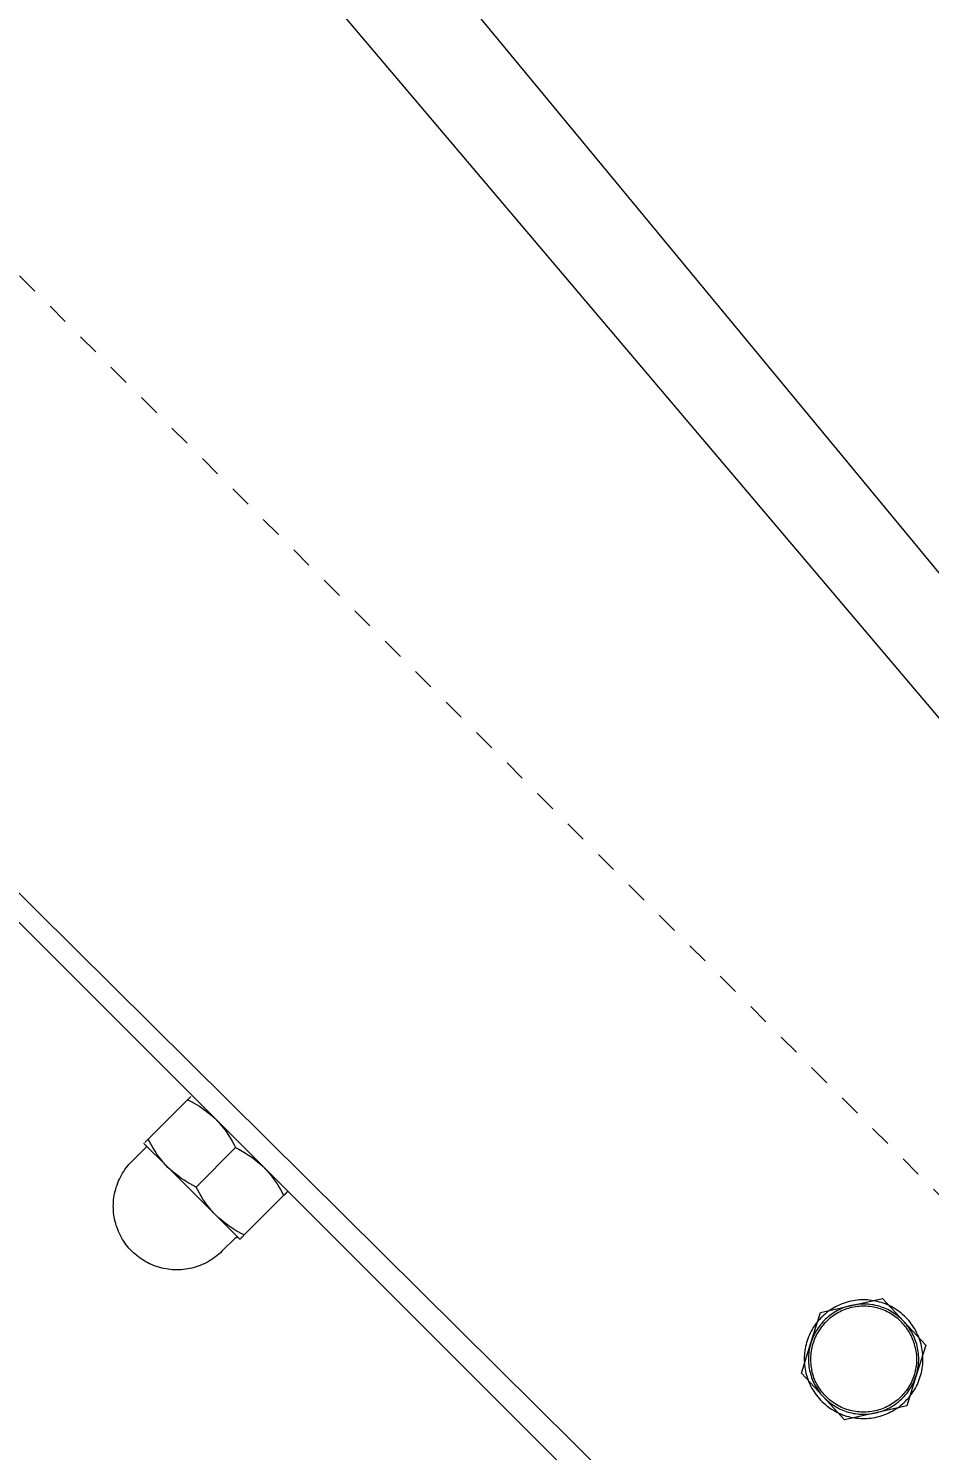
# Model space of a CAD drawing. Header units: inches. Extents: x -14 to 184, y -4 to 134.
# Drawn here: x 3.86 to 8.05, y 56.89 to 63.49 of the extents above; entities that cross this region are included whole.
import ezdxf

# ---------------------------------------------------------------- set-up
doc = ezdxf.new("R2010")
doc.units = ezdxf.units.IN
doc.linetypes.add('HIDDEN', pattern=[1.905, 1.27, -0.635])
for name, color, linetype, lineweight in [('ZANO_R', 7, 'Continuous', 0), ('ZANO_R_przerywana', 250, 'HIDDEN', 0), ('ZANO_W', 1, 'Continuous', 0)]:
    doc.layers.add(name, color=color, linetype=linetype, lineweight=lineweight)
doc.styles.get("Standard").update_dxf_attribs({"font": 'arial.ttf'})
doc.dimstyles.new('amerykanie', dxfattribs={"dimtxt": 50, "dimasz": 50, "dimexe": 0.5, "dimexo": 0.5, "dimgap": 1, "dimtad": 1, "dimdec": 0, "dimzin": 0, "dimlunit": 5, "dimtxsty": 'Standard', "dimcen": 0.09, "dimclrd": 1, "dimclre": 1, "dimclrt": 1, "dimazin": 0, "dimtfac": 1, "dimtdec": 0, "dimtmove": 0, "dimatfit": 3, "dimfxl": 1, "dimtzin": 0, "dimarcsym": 1})

# ---------------------------------------------------------------- blocks, each defined once
blk = doc.blocks.new('*D386')
at = {"layer": 'ZANO_W', "color": 1, "lineweight": -2}
for p, q in [((-5.5594, 66.0046), (-9.5677, 61.9963)), ((-8.507, 61.6427), (2.6062, 50.5295)), ((6.9681, 53.4771), (2.9598, 49.4688))]:
    blk.add_line(p, q, dxfattribs=at)
at = {"layer": 'ZANO_W', "color": 1}
for points in [[(-8.3892, 61.7606), (-8.6249, 61.5249), (-9.2142, 62.3499)], [(2.4884, 50.4116), (2.7241, 50.6473), (3.3133, 49.8224)]]:
    blk.add_solid(points, dxfattribs=at)
at = {"layer": 'ZANO_W', "color": 1, "insert": (-2.0027, 57.0338), "char_height": 1.625, "attachment_point": 5, "rotation": 315}
blk.add_mtext('17 11/16', dxfattribs=at)

msp = doc.modelspace()

# ---------------------------------------------------------------- linework, layer by layer
at = {"layer": 'ZANO_R'}
for p, q in [((-0.1403, 70.92605), (10.95074, 57.49544)), ((10.65971, 57.25211), (-0.59457, 70.54621)), ((-4.09071, 67.31441), (8.27941, 55.05177)), ((8.04544, 55.11125), (-3.92527, 67.08196)), ((4.61139, 58.52557), (4.60137, 58.51554)), ((4.61296, 58.52714), (4.61139, 58.52557)), ((4.61304, 58.52722), (4.61296, 58.52714)), ((4.61448, 58.52865), (4.61304, 58.52722)), ((4.61456, 58.52873), (4.61448, 58.52865)), ((4.61585, 58.53003), (4.61456, 58.52873)), ((4.61593, 58.5301), (4.61585, 58.53003)), ((4.61602, 58.5302), (4.61593, 58.5301)), ((4.62029, 58.53448), (4.62026, 58.53444)), ((4.62091, 58.53509), (4.62074, 58.53492)), ((4.62126, 58.53543), (4.62097, 58.53515)), ((4.60137, 58.51554), (4.41844, 58.33261)), ((4.60137, 58.51554), (4.61535, 58.50857)), ((4.61535, 58.50857), (4.62911, 58.50117)), ((4.62911, 58.50117), (4.64262, 58.49334)), ((4.64262, 58.49334), (4.65588, 58.48509)), ((4.65588, 58.48509), (4.66888, 58.47642)), ((4.66888, 58.47642), (4.6816, 58.46735)), ((4.6816, 58.46735), (4.69403, 58.45789)), ((4.69403, 58.45789), (4.70615, 58.44804)), ((4.70615, 58.44804), (4.71796, 58.43781)), ((4.71796, 58.43781), (4.72944, 58.42722)), ((4.73589, 58.42077), (4.74762, 58.408)), ((4.74762, 58.408), (4.75889, 58.39483)), ((4.75889, 58.39483), (4.7697, 58.38128)), ((4.41025, 58.32443), (4.40378, 58.31796)), ((4.41844, 58.33261), (4.41025, 58.32443)), ((4.4256, 58.31823), (4.41844, 58.33261)), ((4.7697, 58.38128), (4.78003, 58.36736)), ((4.78003, 58.36736), (4.78987, 58.35309)), ((4.78987, 58.35309), (4.79921, 58.33848)), ((4.79921, 58.33848), (4.80803, 58.32355)), ((4.80803, 58.32355), (4.81632, 58.30833)), ((4.40551, 58.29184), (4.34287, 58.2292)), ((4.39887, 58.31305), (4.39855, 58.31272)), ((4.50786, 58.20341), (4.39855, 58.31272)), ((4.39929, 58.31347), (4.3989, 58.31308)), ((4.40008, 58.31427), (4.39933, 58.31352)), ((4.40272, 58.3169), (4.40251, 58.31668)), ((4.40378, 58.31796), (4.40272, 58.3169)), ((4.40575, 58.29209), (4.40551, 58.29184)), ((4.40598, 58.29234), (4.40575, 58.29209)), ((4.40598, 58.30526), (4.4062, 58.305)), ((4.4062, 58.29261), (4.40598, 58.29234)), ((4.4062, 58.305), (4.40641, 58.30473)), ((4.40641, 58.29288), (4.4062, 58.29261)), ((4.40641, 58.30473), (4.40661, 58.30445)), ((4.40661, 58.29316), (4.40641, 58.29288)), ((4.40661, 58.30445), (4.4068, 58.30416)), ((4.4068, 58.29344), (4.40661, 58.29316)), ((4.4068, 58.30416), (4.40699, 58.30387)), ((4.40699, 58.29373), (4.4068, 58.29344)), ((4.40699, 58.30387), (4.40716, 58.30357)), ((4.40716, 58.29403), (4.40699, 58.29373)), ((4.40716, 58.30357), (4.40732, 58.30327)), ((4.40732, 58.29433), (4.40716, 58.29403)), ((4.40732, 58.30327), (4.40747, 58.30296)), ((4.40747, 58.29464), (4.40732, 58.29433)), ((4.40747, 58.30296), (4.40761, 58.30265)), ((4.40761, 58.29496), (4.40747, 58.29464)), ((4.40761, 58.30265), (4.40774, 58.30233)), ((4.40774, 58.29527), (4.40761, 58.29496)), ((4.40774, 58.30233), (4.40786, 58.30201)), ((4.40786, 58.2956), (4.40774, 58.29527)), ((4.40786, 58.30201), (4.40796, 58.30168)), ((4.40796, 58.29592), (4.40786, 58.2956)), ((4.40796, 58.30168), (4.40806, 58.30135)), ((4.40806, 58.29625), (4.40796, 58.29592)), ((4.40806, 58.30135), (4.40814, 58.30102)), ((4.40814, 58.29659), (4.40806, 58.29625)), ((4.40814, 58.30102), (4.40821, 58.30068)), ((4.40821, 58.29692), (4.40814, 58.29659)), ((4.40821, 58.30068), (4.40827, 58.30034)), ((4.40827, 58.29726), (4.40821, 58.29692)), ((4.40827, 58.30034), (4.40832, 58.3)), ((4.40832, 58.2976), (4.40827, 58.29726)), ((4.40832, 58.3), (4.40835, 58.29966)), ((4.40835, 58.29794), (4.40832, 58.2976)), ((4.40835, 58.29966), (4.40838, 58.29932)), ((4.40838, 58.29829), (4.40835, 58.29794)), ((4.40838, 58.29932), (4.40839, 58.29897)), ((4.40839, 58.29863), (4.40838, 58.29829)), ((4.40839, 58.29897), (4.40839, 58.29863)), ((4.43323, 58.30409), (4.4256, 58.31823)), ((4.44131, 58.2902), (4.43323, 58.30409)), ((4.44984, 58.27659), (4.44131, 58.2902)), ((4.45881, 58.26326), (4.44984, 58.27659)), ((4.46821, 58.25022), (4.45881, 58.26326)), ((4.64115, 58.1099), (4.82408, 58.29283)), ((4.81632, 58.30833), (4.82408, 58.29283)), ((4.82408, 58.29283), (4.83958, 58.28507)), ((4.83958, 58.28507), (4.8548, 58.27678)), ((4.8548, 58.27678), (4.86973, 58.26796)), ((4.86973, 58.26796), (4.88434, 58.25862)), ((4.88434, 58.25862), (4.89861, 58.24878)), ((4.30476, 58.18236), (4.31043, 58.19069)), ((4.31043, 58.19069), (4.31639, 58.19883)), ((4.31639, 58.19883), (4.32261, 58.20676)), ((4.32261, 58.20676), (4.32911, 58.21447)), ((4.32911, 58.21447), (4.33586, 58.22195)), ((4.33586, 58.22195), (4.34287, 58.2292)), ((4.47803, 58.23751), (4.46821, 58.25022)), ((4.48826, 58.22512), (4.47803, 58.23751)), ((4.49889, 58.21306), (4.48826, 58.22512)), ((4.5099, 58.20137), (4.49889, 58.21306)), ((4.5216, 58.19035), (4.5099, 58.20137)), ((4.72995, 57.98132), (4.51257, 58.1987)), ((4.53365, 58.17972), (4.5216, 58.19035)), ((4.89861, 58.24878), (4.91253, 58.23845)), ((4.91253, 58.23845), (4.92608, 58.22764)), ((4.92608, 58.22764), (4.93925, 58.21637)), ((4.93925, 58.21637), (4.95202, 58.20464)), ((4.95847, 58.19819), (4.96906, 58.18671)), ((4.27344, 58.1193), (4.27697, 58.12874)), ((4.27697, 58.12874), (4.28083, 58.13805)), ((4.28083, 58.13805), (4.28501, 58.14723)), ((4.28501, 58.14723), (4.28949, 58.15626)), ((4.28949, 58.15626), (4.29428, 58.16513)), ((4.29428, 58.16513), (4.29937, 58.17383)), ((4.29937, 58.17383), (4.30476, 58.18236)), ((4.54604, 58.1695), (4.53365, 58.17972)), ((4.55876, 58.15968), (4.54604, 58.1695)), ((4.57179, 58.15028), (4.55876, 58.15968)), ((4.58512, 58.14131), (4.57179, 58.15028)), ((4.59874, 58.13277), (4.58512, 58.14131)), ((4.61263, 58.12469), (4.59874, 58.13277)), ((4.62677, 58.11706), (4.61263, 58.12469)), ((4.96906, 58.18671), (4.97929, 58.1749)), ((4.97929, 58.1749), (4.98914, 58.16278)), ((4.98914, 58.16278), (4.9986, 58.15035)), ((4.9986, 58.15035), (5.00767, 58.13763)), ((5.00767, 58.13763), (5.01634, 58.12464)), ((5.01634, 58.12464), (5.02459, 58.11137)), ((4.25793, 58.05061), (4.25914, 58.06062)), ((4.25914, 58.06062), (4.26068, 58.07058)), ((4.26068, 58.07058), (4.26256, 58.08049)), ((4.26256, 58.08049), (4.26478, 58.09032)), ((4.26478, 58.09032), (4.26734, 58.10008)), ((4.26734, 58.10008), (4.27022, 58.10974)), ((4.27022, 58.10974), (4.27344, 58.1193)), ((4.64115, 58.1099), (4.62677, 58.11706)), ((4.64831, 58.09552), (4.64115, 58.1099)), ((4.65594, 58.08138), (4.64831, 58.09552)), ((4.66402, 58.06749), (4.65594, 58.08138)), ((4.67255, 58.05388), (4.66402, 58.06749)), ((5.04679, 58.07012), (4.86386, 57.88719)), ((5.02459, 58.11137), (5.03242, 58.09786)), ((5.03242, 58.09786), (5.03982, 58.0841)), ((5.03982, 58.0841), (5.04679, 58.07012)), ((5.04679, 58.07012), (5.04901, 58.07234)), ((5.05752, 58.08085), (5.04901, 58.07234)), ((5.05752, 58.08085), (5.05838, 58.08171)), ((5.05884, 58.08217), (5.05839, 58.08171)), ((5.05884, 58.08217), (5.0599, 58.08323)), ((5.06015, 58.08348), (5.0599, 58.08323)), ((5.06015, 58.08348), (5.06127, 58.0846)), ((5.06135, 58.08468), (5.06127, 58.0846)), ((5.06135, 58.08468), (5.06251, 58.08584)), ((5.06272, 58.08605), (5.06251, 58.08584)), ((5.06272, 58.08605), (5.06365, 58.08697)), ((5.06569, 58.08901), (5.06591, 58.08923)), ((5.06617, 58.08949), (5.06634, 58.08966)), ((5.06649, 58.08981), (5.06668, 58.09001)), ((4.25639, 58.02041), (4.25656, 58.03049)), ((4.25656, 58.01033), (4.25639, 58.02041)), ((4.25656, 58.03049), (4.25708, 58.04056)), ((4.25708, 58.00026), (4.25656, 58.01033)), ((4.25708, 58.04056), (4.25793, 58.05061)), ((4.25793, 57.99022), (4.25708, 58.00026)), ((4.68153, 58.04055), (4.67255, 58.05388)), ((4.69093, 58.02751), (4.68153, 58.04055)), ((4.70075, 58.0148), (4.69093, 58.02751)), ((4.71097, 58.00241), (4.70075, 58.0148)), ((4.7216, 57.99035), (4.71097, 58.00241)), ((4.25914, 57.98021), (4.25793, 57.99022)), ((4.26068, 57.97024), (4.25914, 57.98021)), ((4.26256, 57.96034), (4.26068, 57.97024)), ((4.26478, 57.9505), (4.26256, 57.96034)), ((4.26734, 57.94075), (4.26478, 57.9505)), ((4.27022, 57.93109), (4.26734, 57.94075)), ((4.27344, 57.92153), (4.27022, 57.93109)), ((4.73262, 57.97866), (4.7216, 57.99035)), ((4.74431, 57.96764), (4.73262, 57.97866)), ((4.84397, 57.8673), (4.73466, 57.97661)), ((4.75636, 57.95701), (4.74431, 57.96764)), ((4.76876, 57.94678), (4.75636, 57.95701)), ((4.78147, 57.93697), (4.76876, 57.94678)), ((4.7945, 57.92756), (4.78147, 57.93697)), ((4.80783, 57.91859), (4.7945, 57.92756)), ((4.27697, 57.91209), (4.27344, 57.92153)), ((4.28083, 57.90278), (4.27697, 57.91209)), ((4.28501, 57.8936), (4.28083, 57.90278)), ((4.28949, 57.88457), (4.28501, 57.8936)), ((4.29428, 57.8757), (4.28949, 57.88457)), ((4.29937, 57.86699), (4.29428, 57.8757)), ((4.30476, 57.85847), (4.29937, 57.86699)), ((4.76045, 57.81162), (4.82309, 57.87426)), ((4.82145, 57.91006), (4.80783, 57.91859)), ((4.83534, 57.90198), (4.82145, 57.91006)), ((4.82309, 57.87426), (4.82333, 57.87449)), ((4.82333, 57.87449), (4.82358, 57.87472)), ((4.82358, 57.87472), (4.82384, 57.87493)), ((4.82384, 57.87493), (4.8241, 57.87514)), ((4.8241, 57.87514), (4.82437, 57.87534)), ((4.82437, 57.87534), (4.82465, 57.87553)), ((4.82465, 57.87553), (4.82494, 57.87571)), ((4.82494, 57.87571), (4.82522, 57.87588)), ((4.82522, 57.87588), (4.82552, 57.87604)), ((4.82552, 57.87604), (4.82582, 57.87619)), ((4.82582, 57.87619), (4.82613, 57.87633)), ((4.82613, 57.87633), (4.82644, 57.87645)), ((4.82644, 57.87645), (4.82675, 57.87657)), ((4.82675, 57.87657), (4.82707, 57.87668)), ((4.82707, 57.87668), (4.82739, 57.87678)), ((4.82739, 57.87678), (4.82772, 57.87686)), ((4.82772, 57.87686), (4.82804, 57.87694)), ((4.82804, 57.87694), (4.82837, 57.877)), ((4.82837, 57.877), (4.8287, 57.87705)), ((4.8287, 57.87705), (4.82904, 57.87709)), ((4.82904, 57.87709), (4.82937, 57.87712)), ((4.82937, 57.87712), (4.82971, 57.87714)), ((4.82971, 57.87714), (4.83004, 57.87714)), ((4.83004, 57.87714), (4.83038, 57.87714)), ((4.83038, 57.87714), (4.83071, 57.87712)), ((4.83071, 57.87712), (4.83105, 57.87709)), ((4.83105, 57.87709), (4.83138, 57.87705)), ((4.83138, 57.87705), (4.83171, 57.877)), ((4.83171, 57.877), (4.83204, 57.87694)), ((4.83204, 57.87694), (4.83237, 57.87686)), ((4.83237, 57.87686), (4.8327, 57.87678)), ((4.8327, 57.87678), (4.83302, 57.87668)), ((4.83302, 57.87668), (4.83334, 57.87658)), ((4.83334, 57.87658), (4.83365, 57.87646)), ((4.83365, 57.87646), (4.83396, 57.87633)), ((4.83396, 57.87633), (4.83427, 57.87619)), ((4.83427, 57.87619), (4.83457, 57.87604)), ((4.83457, 57.87604), (4.83486, 57.87589)), ((4.83486, 57.87589), (4.83515, 57.87572)), ((4.83515, 57.87572), (4.83544, 57.87554)), ((4.84948, 57.89435), (4.83534, 57.90198)), ((4.83544, 57.87554), (4.83572, 57.87535)), ((4.83572, 57.87535), (4.83599, 57.87515)), ((4.83599, 57.87515), (4.83625, 57.87494)), ((4.83625, 57.87494), (4.83651, 57.87473)), ((4.84397, 57.8673), (4.84422, 57.86755)), ((4.84433, 57.86765), (4.84449, 57.86781)), ((4.84477, 57.86809), (4.84497, 57.86829)), ((4.84537, 57.86869), (4.84552, 57.86883)), ((4.84609, 57.86941), (4.84669, 57.87001)), ((4.84707, 57.87039), (4.84793, 57.87126)), ((4.84814, 57.87147), (4.84793, 57.87126)), ((4.84815, 57.87147), (4.84921, 57.87253)), ((4.84938, 57.87271), (4.84921, 57.87253)), ((4.84938, 57.87271), (4.8505, 57.87383)), ((4.86386, 57.88719), (4.84948, 57.89435)), ((4.85075, 57.87408), (4.8505, 57.87383)), ((4.85075, 57.87408), (4.85181, 57.87514)), ((4.85227, 57.8756), (4.85181, 57.87514)), ((4.85227, 57.8756), (4.85313, 57.87646)), ((4.85391, 57.87724), (4.85313, 57.87646)), ((4.85391, 57.87724), (4.85446, 57.87779)), ((4.85568, 57.87901), (4.85446, 57.87779)), ((4.85568, 57.87901), (4.85579, 57.87912)), ((4.85756, 57.88089), (4.85579, 57.87912)), ((4.85756, 57.88089), (4.85847, 57.8818)), ((4.85956, 57.88289), (4.85847, 57.8818)), ((4.85956, 57.88289), (4.86116, 57.88449)), ((4.86386, 57.88719), (4.86116, 57.88449)), ((4.31043, 57.85013), (4.30476, 57.85847)), ((4.31639, 57.842), (4.31043, 57.85013)), ((4.32261, 57.83407), (4.31639, 57.842)), ((4.32911, 57.82636), (4.32261, 57.83407)), ((4.33586, 57.81887), (4.32911, 57.82636)), ((4.34287, 57.81162), (4.33586, 57.81887)), ((4.35012, 57.80462), (4.34287, 57.81162)), ((4.35761, 57.79786), (4.35012, 57.80462)), ((4.36532, 57.79136), (4.35761, 57.79786)), ((4.74572, 57.79786), (4.73801, 57.79136)), ((4.7532, 57.80462), (4.74572, 57.79786)), ((4.76045, 57.81162), (4.7532, 57.80462)), ((4.37325, 57.78514), (4.36532, 57.79136)), ((4.38138, 57.77918), (4.37325, 57.78514)), ((4.38972, 57.77351), (4.38138, 57.77918)), ((4.39824, 57.76812), (4.38972, 57.77351)), ((4.40694, 57.76303), (4.39824, 57.76812)), ((4.41582, 57.75824), (4.40694, 57.76303)), ((4.42485, 57.75376), (4.41582, 57.75824)), ((4.43402, 57.74958), (4.42485, 57.75376)), ((4.44334, 57.74572), (4.43402, 57.74958)), ((4.45278, 57.74219), (4.44334, 57.74572)), ((4.46234, 57.73897), (4.45278, 57.74219)), ((4.472, 57.73609), (4.46234, 57.73897)), ((4.48175, 57.73353), (4.472, 57.73609)), ((4.49159, 57.73131), (4.48175, 57.73353)), ((4.50149, 57.72943), (4.49159, 57.73131)), ((4.51146, 57.72789), (4.50149, 57.72943)), ((4.52147, 57.72669), (4.51146, 57.72789)), ((4.59187, 57.72789), (4.58186, 57.72669)), ((4.60183, 57.72943), (4.59187, 57.72789)), ((4.61174, 57.73131), (4.60183, 57.72943)), ((4.62157, 57.73353), (4.61174, 57.73131)), ((4.63133, 57.73609), (4.62157, 57.73353)), ((4.64099, 57.73897), (4.63133, 57.73609)), ((4.65054, 57.74219), (4.64099, 57.73897)), ((4.65999, 57.74572), (4.65054, 57.74219)), ((4.6693, 57.74958), (4.65999, 57.74572)), ((4.67848, 57.75376), (4.6693, 57.74958)), ((4.68751, 57.75824), (4.67848, 57.75376)), ((4.69638, 57.76303), (4.68751, 57.75824)), ((4.70508, 57.76812), (4.69638, 57.76303)), ((4.71361, 57.77351), (4.70508, 57.76812)), ((4.72194, 57.77918), (4.71361, 57.77351)), ((4.73008, 57.78514), (4.72194, 57.77918)), ((4.73801, 57.79136), (4.73008, 57.78514)), ((4.53151, 57.72583), (4.52147, 57.72669)), ((4.54158, 57.72531), (4.53151, 57.72583)), ((4.55166, 57.72514), (4.54158, 57.72531)), ((4.56174, 57.72531), (4.55166, 57.72514)), ((4.57181, 57.72583), (4.56174, 57.72531)), ((4.58186, 57.72669), (4.57181, 57.72583)), ((7.53877, 57.52764), (7.6829, 57.56016)), ((7.57703, 57.53334), (7.56939, 57.52758)), ((7.58486, 57.53883), (7.57703, 57.53334)), ((7.59288, 57.54405), (7.58486, 57.53883)), ((7.60107, 57.54899), (7.59288, 57.54405)), ((7.60943, 57.55364), (7.60107, 57.54899)), ((7.61075, 57.53185), (7.60335, 57.52738)), ((7.61795, 57.558), (7.60943, 57.55364)), ((7.6183, 57.53606), (7.61075, 57.53185)), ((7.62661, 57.56206), (7.61795, 57.558)), ((7.62599, 57.54002), (7.6183, 57.53606)), ((7.62977, 57.53091), (7.62231, 57.52705)), ((7.6338, 57.54371), (7.62599, 57.54002)), ((7.63541, 57.56582), (7.62661, 57.56206)), ((7.63736, 57.53452), (7.62977, 57.53091)), ((7.64174, 57.54714), (7.6338, 57.54371)), ((7.64433, 57.56927), (7.63541, 57.56582)), ((7.64507, 57.53786), (7.63736, 57.53452)), ((7.64978, 57.55029), (7.64174, 57.54714)), ((7.65337, 57.5724), (7.64433, 57.56927)), ((7.65289, 57.54095), (7.64507, 57.53786)), ((7.65793, 57.55318), (7.64978, 57.55029)), ((7.6608, 57.54376), (7.65289, 57.54095)), ((7.66251, 57.57522), (7.65337, 57.5724)), ((7.66618, 57.55578), (7.65793, 57.55318)), ((7.66881, 57.5463), (7.6608, 57.54376)), ((7.67174, 57.57773), (7.66251, 57.57522)), ((7.6745, 57.55811), (7.66618, 57.55578)), ((7.6769, 57.54857), (7.66881, 57.5463)), ((7.68106, 57.57991), (7.67174, 57.57773)), ((7.6829, 57.56016), (7.6745, 57.55811)), ((7.68507, 57.55055), (7.6769, 57.54857)), ((7.69044, 57.58176), (7.68106, 57.57991)), ((7.6829, 57.56016), (7.82703, 57.59267)), ((7.69136, 57.56192), (7.6829, 57.56016)), ((7.69329, 57.55226), (7.68507, 57.55055)), ((7.69988, 57.58329), (7.69044, 57.58176)), ((7.69988, 57.56339), (7.69136, 57.56192)), ((7.70157, 57.55369), (7.69329, 57.55226)), ((7.70937, 57.58449), (7.69988, 57.58329)), ((7.70844, 57.56457), (7.69988, 57.56339)), ((7.7099, 57.55483), (7.70157, 57.55369)), ((7.71704, 57.56547), (7.70844, 57.56457)), ((7.7189, 57.58536), (7.70937, 57.58449)), ((7.71825, 57.55569), (7.7099, 57.55483)), ((7.72566, 57.56607), (7.71704, 57.56547)), ((7.72664, 57.55626), (7.71825, 57.55569)), ((7.72845, 57.5859), (7.7189, 57.58536)), ((7.7343, 57.56638), (7.72566, 57.56607)), ((7.73503, 57.55655), (7.72664, 57.55626)), ((7.73802, 57.58611), (7.72845, 57.5859)), ((7.74295, 57.5664), (7.7343, 57.56638)), ((7.74344, 57.55655), (7.73503, 57.55655)), ((7.74758, 57.58599), (7.73802, 57.58611)), ((7.75159, 57.56613), (7.74295, 57.5664)), ((7.75183, 57.55626), (7.74344, 57.55655)), ((7.75714, 57.58553), (7.74758, 57.58599)), ((7.76021, 57.56557), (7.75159, 57.56613)), ((7.76022, 57.55569), (7.75183, 57.55626)), ((7.76667, 57.58474), (7.75714, 57.58553)), ((7.76882, 57.56471), (7.76021, 57.56557)), ((7.76857, 57.55483), (7.76022, 57.55569)), ((7.77617, 57.58362), (7.76667, 57.58474)), ((7.7769, 57.55368), (7.76857, 57.55483)), ((7.77738, 57.56357), (7.76882, 57.56471)), ((7.78563, 57.58218), (7.77617, 57.58362)), ((7.78518, 57.55225), (7.7769, 57.55368)), ((7.78591, 57.56213), (7.77738, 57.56357)), ((7.7934, 57.55054), (7.78518, 57.55225)), ((7.79503, 57.5804), (7.78563, 57.58218)), ((7.79438, 57.56041), (7.78591, 57.56213)), ((7.80157, 57.54855), (7.7934, 57.55054)), ((7.80279, 57.55841), (7.79438, 57.56041)), ((7.80436, 57.5783), (7.79503, 57.5804)), ((7.80966, 57.54629), (7.80157, 57.54855)), ((7.81112, 57.55612), (7.80279, 57.55841)), ((7.81362, 57.57588), (7.80436, 57.5783)), ((7.81767, 57.54374), (7.80966, 57.54629)), ((7.81938, 57.55355), (7.81112, 57.55612)), ((7.82278, 57.57314), (7.81362, 57.57588)), ((7.82558, 57.54093), (7.81767, 57.54374)), ((7.82754, 57.5507), (7.81938, 57.55355)), ((7.83184, 57.57008), (7.82278, 57.57314)), ((7.8334, 57.53785), (7.82558, 57.54093)), ((7.82703, 57.59267), (7.92724, 57.48411)), ((7.8356, 57.54758), (7.82754, 57.5507)), ((7.8408, 57.56671), (7.83184, 57.57008)), ((7.8411, 57.5345), (7.8334, 57.53785)), ((7.84355, 57.54419), (7.8356, 57.54758)), ((7.84963, 57.56303), (7.8408, 57.56671)), ((7.84869, 57.53089), (7.8411, 57.5345)), ((7.85138, 57.54053), (7.84355, 57.54419)), ((7.85615, 57.52702), (7.84869, 57.53089)), ((7.85832, 57.55904), (7.84963, 57.56303)), ((7.85909, 57.53661), (7.85138, 57.54053)), ((7.86688, 57.55476), (7.85832, 57.55904)), ((7.86666, 57.53244), (7.85909, 57.53661)), ((7.87408, 57.528), (7.86666, 57.53244)), ((7.87528, 57.55018), (7.86688, 57.55476)), ((7.88351, 57.54531), (7.87528, 57.55018)), ((7.89157, 57.54017), (7.88351, 57.54531)), ((7.89945, 57.53474), (7.89157, 57.54017)), ((7.90714, 57.52904), (7.89945, 57.53474)), ((7.91462, 57.52308), (7.90714, 57.52904)), ((7.49487, 57.38657), (7.53877, 57.52764)), ((7.5109, 57.46487), (7.50568, 57.45686)), ((7.51639, 57.4727), (7.5109, 57.46487)), ((7.52216, 57.48034), (7.51639, 57.4727)), ((7.52818, 57.48777), (7.52216, 57.48034)), ((7.53446, 57.49499), (7.52818, 57.48777)), ((7.53388, 57.46325), (7.52884, 57.45623)), ((7.53916, 57.4701), (7.53388, 57.46325)), ((7.54099, 57.50198), (7.53446, 57.49499)), ((7.54466, 57.47677), (7.53916, 57.4701)), ((7.54775, 57.50875), (7.54099, 57.50198)), ((7.55039, 57.48324), (7.54466, 57.47677)), ((7.55103, 57.46906), (7.54573, 57.46255)), ((7.55475, 57.51527), (7.54775, 57.50875)), ((7.55633, 57.48952), (7.55039, 57.48324)), ((7.55655, 57.4754), (7.55103, 57.46906)), ((7.56196, 57.52155), (7.55475, 57.51527)), ((7.56248, 57.4956), (7.55633, 57.48952)), ((7.56229, 57.48154), (7.55655, 57.4754)), ((7.56939, 57.52758), (7.56196, 57.52155)), ((7.56823, 57.48748), (7.56229, 57.48154)), ((7.56883, 57.50146), (7.56248, 57.4956)), ((7.57437, 57.49321), (7.56823, 57.48748)), ((7.57537, 57.50711), (7.56883, 57.50146)), ((7.58071, 57.49873), (7.57437, 57.49321)), ((7.58211, 57.51253), (7.57537, 57.50711)), ((7.58722, 57.50403), (7.58071, 57.49873)), ((7.58902, 57.51772), (7.58211, 57.51253)), ((7.59392, 57.50911), (7.58722, 57.50403)), ((7.5961, 57.52267), (7.58902, 57.51772)), ((7.60078, 57.51396), (7.59392, 57.50911)), ((7.60335, 57.52738), (7.5961, 57.52267)), ((7.60781, 57.51856), (7.60078, 57.51396)), ((7.61499, 57.52293), (7.60781, 57.51856)), ((7.62231, 57.52705), (7.61499, 57.52293)), ((7.86347, 57.5229), (7.85615, 57.52702)), ((7.87065, 57.51854), (7.86347, 57.5229)), ((7.87768, 57.51393), (7.87065, 57.51854)), ((7.88135, 57.52333), (7.87408, 57.528)), ((7.88454, 57.50908), (7.87768, 57.51393)), ((7.88845, 57.5184), (7.88135, 57.52333)), ((7.89124, 57.50401), (7.88454, 57.50908)), ((7.89539, 57.51324), (7.88845, 57.5184)), ((7.89775, 57.4987), (7.89124, 57.50401)), ((7.90215, 57.50785), (7.89539, 57.51324)), ((7.90409, 57.49318), (7.89775, 57.4987)), ((7.90872, 57.50224), (7.90215, 57.50785)), ((7.91023, 57.48744), (7.90409, 57.49318)), ((7.9151, 57.4964), (7.90872, 57.50224)), ((7.91617, 57.4815), (7.91023, 57.48744)), ((7.92189, 57.51687), (7.91462, 57.52308)), ((7.92127, 57.49036), (7.9151, 57.4964)), ((7.9219, 57.47536), (7.91617, 57.4815)), ((7.92724, 57.48411), (7.92127, 57.49036)), ((7.92894, 57.5104), (7.92189, 57.51687)), ((7.92742, 57.46903), (7.9219, 57.47536)), ((7.92724, 57.48411), (8.02746, 57.37555)), ((7.933, 57.47766), (7.92724, 57.48411)), ((7.93272, 57.46251), (7.92742, 57.46903)), ((7.93577, 57.5037), (7.92894, 57.5104)), ((7.93853, 57.47102), (7.933, 57.47766)), ((7.94235, 57.49676), (7.93577, 57.5037)), ((7.94384, 57.46419), (7.93853, 57.47102)), ((7.94869, 57.4896), (7.94235, 57.49676)), ((7.94891, 57.45719), (7.94384, 57.46419)), ((7.95478, 57.48222), (7.94869, 57.4896)), ((7.96061, 57.47463), (7.95478, 57.48222)), ((7.96617, 57.46685), (7.96061, 57.47463)), ((7.97146, 57.45888), (7.96617, 57.46685)), ((7.48047, 57.4054), (7.47733, 57.39637)), ((7.48392, 57.41433), (7.48047, 57.4054)), ((7.48767, 57.42313), (7.48392, 57.41433)), ((7.49173, 57.43179), (7.48767, 57.42313)), ((7.49609, 57.4403), (7.49173, 57.43179)), ((7.50074, 57.44866), (7.49609, 57.4403)), ((7.50056, 57.40289), (7.49758, 57.39478)), ((7.50381, 57.4109), (7.50056, 57.40289)), ((7.50568, 57.45686), (7.50074, 57.44866)), ((7.50734, 57.41879), (7.50381, 57.4109)), ((7.51113, 57.42656), (7.50734, 57.41879)), ((7.51189, 57.40471), (7.5088, 57.39689)), ((7.51518, 57.4342), (7.51113, 57.42656)), ((7.51524, 57.41242), (7.51189, 57.40471)), ((7.51948, 57.4417), (7.51518, 57.4342)), ((7.51885, 57.42), (7.51524, 57.41242)), ((7.52271, 57.42746), (7.51885, 57.42)), ((7.52404, 57.44904), (7.51948, 57.4417)), ((7.52683, 57.43479), (7.52271, 57.42746)), ((7.52884, 57.45623), (7.52404, 57.44904)), ((7.5312, 57.44196), (7.52683, 57.43479)), ((7.53581, 57.44899), (7.5312, 57.44196)), ((7.54065, 57.45585), (7.53581, 57.44899)), ((7.54573, 57.46255), (7.54065, 57.45585)), ((7.9378, 57.45581), (7.93272, 57.46251)), ((7.94264, 57.44895), (7.9378, 57.45581)), ((7.94725, 57.44192), (7.94264, 57.44895)), ((7.95162, 57.43474), (7.94725, 57.44192)), ((7.95375, 57.45003), (7.94891, 57.45719)), ((7.95573, 57.42742), (7.95162, 57.43474)), ((7.95834, 57.4427), (7.95375, 57.45003)), ((7.9596, 57.41996), (7.95573, 57.42742)), ((7.96268, 57.43523), (7.95834, 57.4427)), ((7.96321, 57.41237), (7.9596, 57.41996)), ((7.96676, 57.42761), (7.96268, 57.43523)), ((7.96655, 57.40467), (7.96321, 57.41237)), ((7.96963, 57.39685), (7.96655, 57.40467)), ((7.97059, 57.41986), (7.96676, 57.42761)), ((7.97415, 57.41198), (7.97059, 57.41986)), ((7.97647, 57.45073), (7.97146, 57.45888)), ((7.97744, 57.40399), (7.97415, 57.41198)), ((7.9812, 57.44241), (7.97647, 57.45073)), ((7.98046, 57.39589), (7.97744, 57.40399)), ((7.98563, 57.43393), (7.9812, 57.44241)), ((7.98976, 57.4253), (7.98563, 57.43393)), ((7.99359, 57.41654), (7.98976, 57.4253)), ((7.99712, 57.40765), (7.99359, 57.41654)), ((8.00034, 57.39864), (7.99712, 57.40765)), ((8.00324, 57.38952), (8.00034, 57.39864)), ((7.45096, 57.2455), (7.49487, 57.38657)), ((7.46524, 57.34036), (7.46437, 57.33083)), ((7.46644, 57.34985), (7.46524, 57.34036)), ((7.46797, 57.35929), (7.46644, 57.34985)), ((7.46983, 57.36868), (7.46797, 57.35929)), ((7.47201, 57.37799), (7.46983, 57.36868)), ((7.47451, 57.38723), (7.47201, 57.37799)), ((7.47733, 57.39637), (7.47451, 57.38723)), ((7.48456, 57.33583), (7.48385, 57.32721)), ((7.48556, 57.34442), (7.48456, 57.33583)), ((7.48685, 57.35296), (7.48556, 57.34442)), ((7.48843, 57.36146), (7.48685, 57.35296)), ((7.49029, 57.3699), (7.48843, 57.36146)), ((7.49244, 57.37828), (7.49029, 57.3699)), ((7.49487, 57.38657), (7.49244, 57.37828)), ((7.49405, 57.33153), (7.49347, 57.32314)), ((7.49491, 57.33989), (7.49405, 57.33153)), ((7.49758, 57.39478), (7.49487, 57.38657)), ((7.49605, 57.34821), (7.49491, 57.33989)), ((7.49748, 57.35649), (7.49605, 57.34821)), ((7.49919, 57.36471), (7.49748, 57.35649)), ((7.50118, 57.37288), (7.49919, 57.36471)), ((7.50345, 57.38097), (7.50118, 57.37288)), ((7.50599, 57.38898), (7.50345, 57.38097)), ((7.5088, 57.39689), (7.50599, 57.38898)), ((7.97245, 57.38893), (7.96963, 57.39685)), ((7.97499, 57.38092), (7.97245, 57.38893)), ((7.97725, 57.37283), (7.97499, 57.38092)), ((7.97924, 57.36467), (7.97725, 57.37283)), ((7.97924, 57.36467), (7.98095, 57.35644)), ((7.98321, 57.38769), (7.98046, 57.39589)), ((7.98095, 57.35644), (7.98238, 57.34816)), ((7.98238, 57.34816), (7.98352, 57.33984)), ((7.98567, 57.37941), (7.98321, 57.38769)), ((7.98352, 57.33984), (7.98438, 57.33148)), ((8.02746, 57.37555), (7.98356, 57.23447)), ((7.98438, 57.33148), (7.98495, 57.3231)), ((7.98786, 57.37104), (7.98567, 57.37941)), ((7.98976, 57.36261), (7.98786, 57.37104)), ((7.99138, 57.35412), (7.98976, 57.36261)), ((7.9927, 57.34558), (7.99138, 57.35412)), ((7.99374, 57.337), (7.9927, 57.34558)), ((7.99449, 57.32838), (7.99374, 57.337)), ((8.00582, 57.38031), (8.00324, 57.38952)), ((8.00808, 57.37101), (8.00582, 57.38031)), ((8.01002, 57.36165), (8.00808, 57.37101)), ((8.01163, 57.35222), (8.01002, 57.36165)), ((8.01291, 57.34274), (8.01163, 57.35222)), ((8.01387, 57.33322), (8.01291, 57.34274)), ((8.01449, 57.32367), (8.01387, 57.33322)), ((7.46383, 57.32128), (7.46362, 57.31172)), ((7.46362, 57.31172), (7.46375, 57.30215)), ((7.46375, 57.30215), (7.4642, 57.2926)), ((7.46437, 57.33083), (7.46383, 57.32128)), ((7.4642, 57.2926), (7.46499, 57.28306)), ((7.46499, 57.28306), (7.46611, 57.27356)), ((7.46611, 57.27356), (7.46756, 57.26411)), ((7.48343, 57.31858), (7.48331, 57.30994)), ((7.48331, 57.30994), (7.48347, 57.30129)), ((7.48385, 57.32721), (7.48343, 57.31858)), ((7.48347, 57.30129), (7.48393, 57.29266)), ((7.48393, 57.29266), (7.48468, 57.28405)), ((7.48468, 57.28405), (7.48572, 57.27547)), ((7.48572, 57.27547), (7.48705, 57.26693)), ((7.48705, 57.26693), (7.48866, 57.25844)), ((7.49347, 57.32314), (7.49318, 57.31475)), ((7.49318, 57.31475), (7.49318, 57.30635)), ((7.49318, 57.30635), (7.49347, 57.29795)), ((7.49347, 57.29795), (7.49404, 57.28957)), ((7.49404, 57.28957), (7.4949, 57.28121)), ((7.4949, 57.28121), (7.49604, 57.27288)), ((7.49604, 57.27288), (7.49747, 57.2646)), ((7.98237, 57.27284), (7.98094, 57.26456)), ((7.98352, 57.28116), (7.98237, 57.27284)), ((7.98438, 57.28952), (7.98352, 57.28116)), ((7.98495, 57.2979), (7.98438, 57.28952)), ((7.98495, 57.3231), (7.98524, 57.3147)), ((7.98524, 57.3063), (7.98495, 57.2979)), ((7.98524, 57.3147), (7.98524, 57.3063)), ((7.99, 57.25958), (7.99157, 57.26808)), ((7.99157, 57.26808), (7.99286, 57.27663)), ((7.99286, 57.27663), (7.99386, 57.28522)), ((7.99386, 57.28522), (7.99457, 57.29383)), ((7.99495, 57.31975), (7.99449, 57.32838)), ((7.99457, 57.29383), (7.99499, 57.30247)), ((7.99512, 57.31111), (7.99495, 57.31975)), ((7.99499, 57.30247), (7.99512, 57.31111)), ((8.00956, 57.25705), (8.01126, 57.26647)), ((8.01126, 57.26647), (8.01262, 57.27593)), ((8.01262, 57.27593), (8.01366, 57.28544)), ((8.01366, 57.28544), (8.01436, 57.29498)), ((8.01436, 57.29498), (8.01474, 57.30454)), ((8.01478, 57.31411), (8.01449, 57.32367)), ((8.01474, 57.30454), (8.01478, 57.31411)), ((7.55118, 57.13694), (7.45096, 57.2455)), ((7.46756, 57.26411), (7.46933, 57.25471)), ((7.46933, 57.25471), (7.47143, 57.24537)), ((7.47143, 57.24537), (7.47385, 57.23612)), ((7.47385, 57.23612), (7.4766, 57.22695)), ((7.4766, 57.22695), (7.47966, 57.21789)), ((7.47966, 57.21789), (7.48303, 57.20894)), ((7.48303, 57.20894), (7.48671, 57.20011)), ((7.48671, 57.20011), (7.49069, 57.19141)), ((7.48866, 57.25844), (7.49057, 57.25)), ((7.49057, 57.25), (7.49275, 57.24164)), ((7.49275, 57.24164), (7.49522, 57.23336)), ((7.49522, 57.23336), (7.49796, 57.22516)), ((7.49747, 57.2646), (7.49918, 57.25638)), ((7.49796, 57.22516), (7.50098, 57.21706)), ((7.50117, 57.24821), (7.49918, 57.25638)), ((7.50098, 57.21706), (7.50428, 57.20907)), ((7.50343, 57.24012), (7.50117, 57.24821)), ((7.50598, 57.23211), (7.50343, 57.24012)), ((7.50428, 57.20907), (7.50784, 57.20119)), ((7.50879, 57.2242), (7.50598, 57.23211)), ((7.50784, 57.20119), (7.51166, 57.19344)), ((7.51187, 57.21638), (7.50879, 57.2242)), ((7.51522, 57.20867), (7.51187, 57.21638)), ((7.51882, 57.20109), (7.51522, 57.20867)), ((7.52269, 57.19363), (7.51882, 57.20109)), ((7.98356, 57.23447), (7.93965, 57.0934)), ((7.95958, 57.20104), (7.95571, 57.19358)), ((7.96319, 57.20863), (7.95958, 57.20104)), ((7.96654, 57.21634), (7.96319, 57.20863)), ((7.96962, 57.22415), (7.96654, 57.21634)), ((7.96729, 57.19448), (7.97108, 57.20225)), ((7.97243, 57.23207), (7.96962, 57.22415)), ((7.97108, 57.20225), (7.97461, 57.21014)), ((7.97498, 57.24008), (7.97243, 57.23207)), ((7.97461, 57.21014), (7.97786, 57.21815)), ((7.97724, 57.24817), (7.97498, 57.24008)), ((7.97923, 57.25633), (7.97724, 57.24817)), ((7.97786, 57.21815), (7.98085, 57.22626)), ((7.98094, 57.26456), (7.97923, 57.25633)), ((7.98085, 57.22626), (7.98356, 57.23447)), ((7.98356, 57.23447), (7.98599, 57.24277)), ((7.98599, 57.24277), (7.98813, 57.25114)), ((7.98813, 57.25114), (7.99, 57.25958)), ((7.98876, 57.19357), (7.99267, 57.2023)), ((7.99267, 57.2023), (7.99627, 57.21116)), ((7.99627, 57.21116), (7.99956, 57.22015)), ((7.99956, 57.22015), (8.00254, 57.22924)), ((8.00254, 57.22924), (8.0052, 57.23842)), ((8.0052, 57.23842), (8.00755, 57.2477)), ((8.00755, 57.2477), (8.00956, 57.25705)), ((7.49069, 57.19141), (7.49497, 57.18286)), ((7.49497, 57.18286), (7.49955, 57.17446)), ((7.49955, 57.17446), (7.50442, 57.16622)), ((7.50442, 57.16622), (7.50957, 57.15816)), ((7.50957, 57.15816), (7.515, 57.15028)), ((7.51166, 57.19344), (7.51575, 57.18582)), ((7.515, 57.15028), (7.52069, 57.1426)), ((7.51575, 57.18582), (7.52009, 57.17834)), ((7.52009, 57.17834), (7.52467, 57.17102)), ((7.52069, 57.1426), (7.52665, 57.13511)), ((7.52681, 57.1863), (7.52269, 57.19363)), ((7.52467, 57.17102), (7.52951, 57.16385)), ((7.52665, 57.13511), (7.53287, 57.12784)), ((7.53117, 57.17912), (7.52681, 57.1863)), ((7.52951, 57.16385), (7.53458, 57.15685)), ((7.53578, 57.1721), (7.53117, 57.17912)), ((7.53458, 57.15685), (7.53989, 57.15003)), ((7.54062, 57.16523), (7.53578, 57.1721)), ((7.53989, 57.15003), (7.54542, 57.14339)), ((7.5457, 57.15854), (7.54062, 57.16523)), ((7.54542, 57.14339), (7.55118, 57.13694)), ((7.551, 57.15202), (7.5457, 57.15854)), ((7.55652, 57.14568), (7.551, 57.15202)), ((7.6514, 57.02838), (7.55118, 57.13694)), ((7.55118, 57.13694), (7.55715, 57.13069)), ((7.56226, 57.13954), (7.55652, 57.14568)), ((7.5682, 57.1336), (7.56226, 57.13954)), ((7.57434, 57.12787), (7.5682, 57.1336)), ((7.91019, 57.13357), (7.90405, 57.12783)), ((7.91613, 57.13951), (7.91019, 57.13357)), ((7.92187, 57.14565), (7.91613, 57.13951)), ((7.92739, 57.15198), (7.92187, 57.14565)), ((7.9221, 57.13152), (7.92804, 57.1378)), ((7.93269, 57.1585), (7.92739, 57.15198)), ((7.92804, 57.1378), (7.93376, 57.14428)), ((7.93777, 57.16519), (7.93269, 57.1585)), ((7.93376, 57.14428), (7.93927, 57.15094)), ((7.94262, 57.17206), (7.93777, 57.16519)), ((7.93927, 57.15094), (7.94454, 57.15779)), ((7.94723, 57.17908), (7.94262, 57.17206)), ((7.94454, 57.15779), (7.94958, 57.16481)), ((7.94713, 57.12964), (7.95329, 57.13696)), ((7.95159, 57.18626), (7.94723, 57.17908)), ((7.94958, 57.16481), (7.95438, 57.172)), ((7.95571, 57.19358), (7.95159, 57.18626)), ((7.95329, 57.13696), (7.95918, 57.1445)), ((7.95438, 57.172), (7.95894, 57.17935)), ((7.95894, 57.17935), (7.96325, 57.18684)), ((7.95918, 57.1445), (7.96481, 57.15223)), ((7.96325, 57.18684), (7.96729, 57.19448)), ((7.96481, 57.15223), (7.97017, 57.16016)), ((7.97017, 57.16016), (7.97525, 57.16826)), ((7.97525, 57.16826), (7.98004, 57.17654)), ((7.98004, 57.17654), (7.98455, 57.18498)), ((7.98455, 57.18498), (7.98876, 57.19357)), ((7.53287, 57.12784), (7.53933, 57.12079)), ((7.53933, 57.12079), (7.54604, 57.11397)), ((7.54604, 57.11397), (7.55298, 57.10738)), ((7.55298, 57.10738), (7.56014, 57.10104)), ((7.55715, 57.13069), (7.56333, 57.12464)), ((7.56014, 57.10104), (7.56752, 57.09495)), ((7.56333, 57.12464), (7.5697, 57.11881)), ((7.56752, 57.09495), (7.5751, 57.08912)), ((7.5697, 57.11881), (7.57628, 57.11319)), ((7.58067, 57.12234), (7.57434, 57.12787)), ((7.5751, 57.08912), (7.58289, 57.08356)), ((7.57628, 57.11319), (7.58303, 57.1078)), ((7.58719, 57.11704), (7.58067, 57.12234)), ((7.58289, 57.08356), (7.59086, 57.07827)), ((7.58303, 57.1078), (7.58997, 57.10264)), ((7.59388, 57.11196), (7.58719, 57.11704)), ((7.58997, 57.10264), (7.59708, 57.09772)), ((7.59086, 57.07827), (7.59901, 57.07326)), ((7.60075, 57.10712), (7.59388, 57.11196)), ((7.59708, 57.09772), (7.60434, 57.09304)), ((7.59901, 57.07326), (7.60733, 57.06854)), ((7.60777, 57.10251), (7.60075, 57.10712)), ((7.60434, 57.09304), (7.61177, 57.08861)), ((7.60733, 57.06854), (7.6158, 57.06411)), ((7.61495, 57.09814), (7.60777, 57.10251)), ((7.61177, 57.08861), (7.61933, 57.08443)), ((7.62227, 57.09402), (7.61495, 57.09814)), ((7.61933, 57.08443), (7.62704, 57.08051)), ((7.62973, 57.09016), (7.62227, 57.09402)), ((7.62704, 57.08051), (7.63487, 57.07685)), ((7.63732, 57.08655), (7.62973, 57.09016)), ((7.63487, 57.07685), (7.64282, 57.07346)), ((7.64503, 57.0832), (7.63732, 57.08655)), ((7.64282, 57.07346), (7.65088, 57.07034)), ((7.65284, 57.08012), (7.64503, 57.0832)), ((7.65088, 57.07034), (7.65905, 57.0675)), ((7.66076, 57.0773), (7.65284, 57.08012)), ((7.65905, 57.0675), (7.6673, 57.06493)), ((7.66877, 57.07476), (7.66076, 57.0773)), ((7.67686, 57.07249), (7.66877, 57.07476)), ((7.68502, 57.0705), (7.67686, 57.07249)), ((7.69325, 57.06879), (7.68502, 57.0705)), ((7.70153, 57.06736), (7.69325, 57.06879)), ((7.70985, 57.06622), (7.70153, 57.06736)), ((7.77685, 57.06736), (7.76853, 57.06621)), ((7.78513, 57.06878), (7.77685, 57.06736)), ((7.79336, 57.07049), (7.78513, 57.06878)), ((7.80152, 57.07248), (7.79336, 57.07049)), ((7.93965, 57.0934), (7.79552, 57.06089)), ((7.80961, 57.07475), (7.80152, 57.07248)), ((7.81762, 57.07729), (7.80961, 57.07475)), ((7.81225, 57.06526), (7.82049, 57.06787)), ((7.82554, 57.0801), (7.81762, 57.07729)), ((7.82049, 57.06787), (7.82864, 57.07075)), ((7.83335, 57.08318), (7.82554, 57.0801)), ((7.82864, 57.07075), (7.83669, 57.07391)), ((7.84106, 57.08653), (7.83335, 57.08318)), ((7.83669, 57.07391), (7.84462, 57.07734)), ((7.84865, 57.09014), (7.84106, 57.08653)), ((7.84462, 57.07734), (7.85244, 57.08103)), ((7.85611, 57.094), (7.84865, 57.09014)), ((7.85244, 57.08103), (7.86012, 57.08498)), ((7.86343, 57.09812), (7.85611, 57.094)), ((7.86012, 57.08498), (7.86767, 57.0892)), ((7.87061, 57.10248), (7.86343, 57.09812)), ((7.86475, 57.06519), (7.87319, 57.06969)), ((7.86767, 57.0892), (7.87507, 57.09366)), ((7.87764, 57.10709), (7.87061, 57.10248)), ((7.87319, 57.06969), (7.88147, 57.07449)), ((7.87507, 57.09366), (7.88232, 57.09837)), ((7.8845, 57.11193), (7.87764, 57.10709)), ((7.88147, 57.07449), (7.88958, 57.07957)), ((7.88232, 57.09837), (7.8894, 57.10333)), ((7.8912, 57.11701), (7.8845, 57.11193)), ((7.8894, 57.10333), (7.89632, 57.10852)), ((7.88958, 57.07957), (7.8975, 57.08492)), ((7.89772, 57.12231), (7.8912, 57.11701)), ((7.89632, 57.10852), (7.90305, 57.11394)), ((7.8975, 57.08492), (7.90524, 57.09055)), ((7.90405, 57.12783), (7.89772, 57.12231)), ((7.90305, 57.11394), (7.90959, 57.11958)), ((7.90524, 57.09055), (7.91277, 57.09645)), ((7.90959, 57.11958), (7.91595, 57.12545)), ((7.91277, 57.09645), (7.9201, 57.1026)), ((7.91595, 57.12545), (7.9221, 57.13152)), ((7.9201, 57.1026), (7.9272, 57.109)), ((7.9272, 57.109), (7.93408, 57.11565)), ((7.93408, 57.11565), (7.94073, 57.12253)), ((7.94073, 57.12253), (7.94713, 57.12964)), ((7.6158, 57.06411), (7.62443, 57.05997)), ((7.62443, 57.05997), (7.6332, 57.05614)), ((7.6332, 57.05614), (7.64209, 57.05261)), ((7.64209, 57.05261), (7.6511, 57.0494)), ((7.6511, 57.0494), (7.66021, 57.0465)), ((7.79552, 57.06089), (7.6514, 57.02838)), ((7.66021, 57.0465), (7.66942, 57.04391)), ((7.6673, 57.06493), (7.67564, 57.06264)), ((7.66942, 57.04391), (7.67872, 57.04165)), ((7.67564, 57.06264), (7.68404, 57.06063)), ((7.67872, 57.04165), (7.68809, 57.03972)), ((7.68404, 57.06063), (7.69252, 57.05891)), ((7.68809, 57.03972), (7.69752, 57.0381)), ((7.69252, 57.05891), (7.70104, 57.05748)), ((7.69752, 57.0381), (7.707, 57.03682)), ((7.70104, 57.05748), (7.70961, 57.05634)), ((7.707, 57.03682), (7.71652, 57.03587)), ((7.70961, 57.05634), (7.71821, 57.05548)), ((7.71821, 57.06536), (7.70985, 57.06622)), ((7.71652, 57.03587), (7.72606, 57.03525)), ((7.72659, 57.06478), (7.71821, 57.06536)), ((7.71821, 57.05548), (7.72684, 57.05492)), ((7.72606, 57.03525), (7.73562, 57.03496)), ((7.73499, 57.0645), (7.72659, 57.06478)), ((7.72684, 57.05492), (7.73548, 57.05464)), ((7.74339, 57.0645), (7.73499, 57.0645)), ((7.73548, 57.05464), (7.74412, 57.05466)), ((7.73562, 57.03496), (7.74519, 57.035)), ((7.75179, 57.06478), (7.74339, 57.0645)), ((7.74412, 57.05466), (7.75276, 57.05498)), ((7.74519, 57.035), (7.75475, 57.03537)), ((7.76017, 57.06535), (7.75179, 57.06478)), ((7.75276, 57.05498), (7.76138, 57.05558)), ((7.75475, 57.03537), (7.76429, 57.03608)), ((7.76853, 57.06621), (7.76017, 57.06535)), ((7.76138, 57.05558), (7.76998, 57.05647)), ((7.76429, 57.03608), (7.7738, 57.03711)), ((7.76998, 57.05647), (7.77854, 57.05766)), ((7.7738, 57.03711), (7.78327, 57.03848)), ((7.77854, 57.05766), (7.78706, 57.05913)), ((7.78327, 57.03848), (7.79268, 57.04017)), ((7.78706, 57.05913), (7.79552, 57.06089)), ((7.79268, 57.04017), (7.80203, 57.04219)), ((7.79552, 57.06089), (7.80392, 57.06293)), ((7.80203, 57.04219), (7.81131, 57.04453)), ((7.80392, 57.06293), (7.81225, 57.06526)), ((7.81131, 57.04453), (7.8205, 57.04719)), ((7.8205, 57.04719), (7.82959, 57.05017)), ((7.82959, 57.05017), (7.83857, 57.05347)), ((7.83857, 57.05347), (7.84743, 57.05707)), ((7.84743, 57.05707), (7.85616, 57.06098)), ((7.85616, 57.06098), (7.86475, 57.06519))]:
    msp.add_line(p, q, dxfattribs=at)
at = {"layer": 'ZANO_R_przerywana', "ltscale": 0.05}
msp.add_line((9.54874, 56.61455), (-2.42197, 68.58526), dxfattribs=at)

# ---------------------------------------------------------------- dimensions: what is measured, and where the dimension line sits
at = {"layer": 'ZANO_W'}
dim = msp.add_aligned_dim(p1=(-5.20586, 66.35815), p2=(7.32163, 53.83067), distance=-5.66859, dimstyle='amerykanie', override={"dimtxt": 1.625, "dimasz": 1, "dimgap": 0.5, "dimdec": 4, "dimaunit": 1, "dimadec": 1, "dimtdec": 4, "dimtmove": 1, "dimfrac": 2}, dxfattribs=at)
dim.commit()
dim.dimension.update_dxf_attribs({"geometry": '*D386', "text_midpoint": (-2.00274, 57.03378)})

doc.saveas('drawing.dxf')
